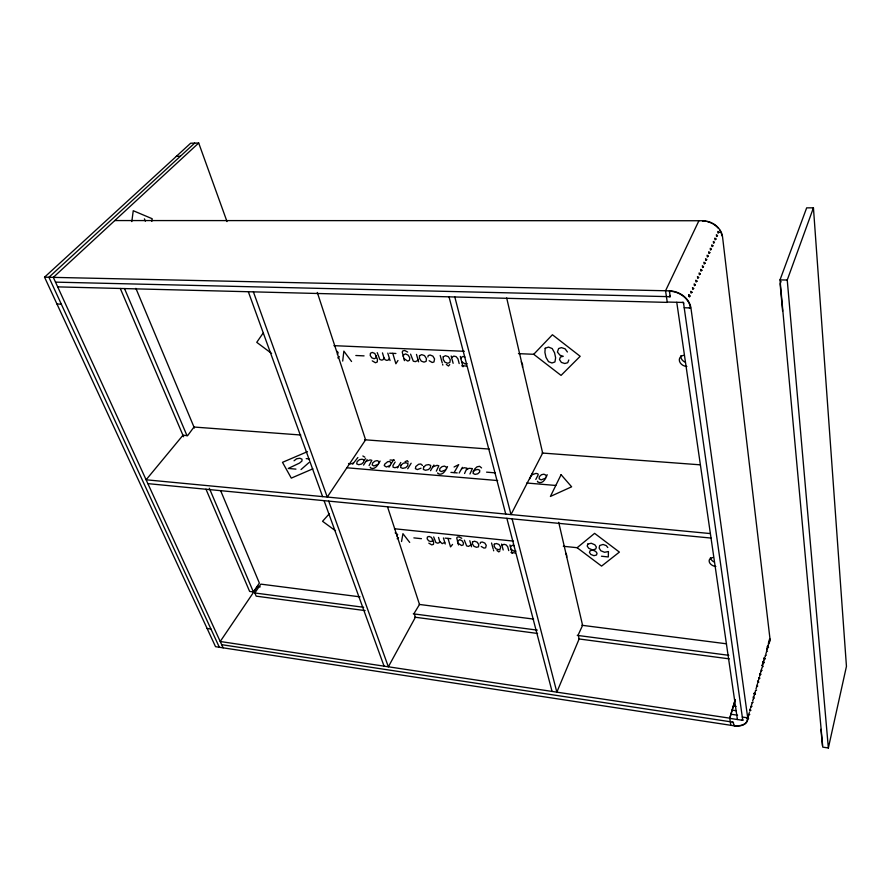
<?xml version="1.0" encoding="UTF-8"?>
<svg xmlns="http://www.w3.org/2000/svg" width="891" height="891" viewBox="0 0 891 891"><rect width="100%" height="100%" fill="white"/><g stroke="black" fill="none" stroke-linecap="round" stroke-linejoin="round"><path stroke-width="1.34" d="M522.505 367.37L522.56 364.564L521.224 361.857M566.598 557.432L566.709 555.193L565.562 552.966M473.277 471.584L473.121 473.444L475.059 474.391L477.71 473.834L479.648 472.107L479.692 470.248L477.832 469.446L475.181 470.058L473.277 471.584L474.814 468.878L477.041 466.817L479.592 466.305L481.574 467.931M342.701 361.078L343.859 351.143L351.555 361.501M131.812 221.581L133.249 210.71L152.161 218.718L151.815 221.38M464.556 473.511L466.984 468.154L464.122 467.73L461.527 468.878M376.37 355.821L376.047 357.837L374.22 358.75L371.848 357.859L370.233 355.531L370.411 353.281L372.271 352.424L374.844 353.482L377.439 359.296L377.283 361.98L375.456 362.76L372.238 360.844M401.54 541.539L402.944 533.676L409.704 542.419M364.029 460.023L363.595 462.184L361.612 464.033L358.683 464.701L356.712 463.877L357.124 461.649L359.507 459.656L362.136 459.199L364.029 460.023L365.644 458.665M828.363 747.983L846.45 666.357L813.438 207.837L806.667 207.859L780.015 279.897L822.772 747.126L828.363 747.983L787.243 280.03L813.438 207.837M427.88 357.024L428.215 355.554L430.13 355.019L432.87 356.11L434.552 358.895L433.973 361.98L432.168 362.481L429.139 360.677M432.792 539.389L432.436 540.982L430.721 541.594L428.571 540.748L427.145 538.788L427.379 537.006L429.128 536.438L431.467 537.429L433.672 542.229L433.438 544.368L431.734 544.88L428.827 543.142M762.25 665.054L763.364 661.1M766.706 649.227L767.819 645.273M768.554 642.634L769.668 638.68L769.724 639.326A14.779 9.534 18.4 0 1 768.343 643.447M460.881 358.683L461.237 357.447L463.03 356.5L464.957 357.046M730.82 725.296L729.74 718.168L735.22 699.513M735.186 699.925L729.774 718.369L742.782 720.329L742.682 719.605M480.182 543.488L480.539 542.329L482.309 542.029L484.793 543.053L486.252 545.37L485.628 547.798L483.969 548.088L481.229 546.473M339.259 356.567L337.823 357.97M781.073 281.378L780.126 283.951L782.621 311.148M510.42 546.807L512.459 545.192L514.207 545.749M403.155 356.3L403.712 354.83L405.472 353.905L408.145 355.119L409.76 357.792L409.448 360.298L407.744 361.1L403.779 358.438M568.826 359.986L567.712 362.715L564.771 363.517L561.386 362.425L559.492 359.574L560.406 357.024L563.257 356.289L560.027 355.231L557.398 352.068L558.624 348.548L561.441 347.624L565.072 348.815L567.422 352.001M417.946 359.485L417.456 360.632L415.384 361.646L413.301 361.2L410.584 354.139M398.511 537.73L397.13 538.754M763.732 662.626L763.219 662.124M382.462 352.881L383.988 357.904L383.141 359.674L381.771 360.131L379.844 359.507L377.216 352.647M698.912 220.745L665.544 290.767L667.281 302.383L57.681 286.88M457.462 541.405L459.667 539.645L462.084 540.759L463.487 542.998L463.131 544.969L461.538 545.504L457.974 543.154M547.197 474.703C545.815 478.623 542.753 484.771 537.629 481.931L537.462 481.229M535.814 479.447L538.22 474.725L537.919 473.834L535.992 473.388L531.682 474.936M529.633 478.935L532.651 473.065M470.971 544.835L468.555 546.406L466.65 545.927L464.356 540.135M469.947 473.967L472.408 468.599L469.022 468.31L466.773 469.613M459.121 473.065L462.418 467.33M454.076 472.642L458.72 464.623L454.076 466.995M447.516 466.583C445.778 470.147 442.771 476.24 437.826 473.544L437.726 472.865M436.334 471.161L438.829 465.759L437.047 465.336L432.837 466.839M430.531 470.682L433.917 465.035M438.517 537.418L439.764 541.516L438.918 542.875L437.648 543.154L435.877 542.541L433.683 536.917M407.71 468.777L411.152 463.231M397.397 467.92L400.805 462.485M395.17 462.028L392.942 465.559L393.098 467.218L394.947 467.719L398.143 466.739M388.944 467.207L393.8 459.567M380.123 461.093C378.174 464.411 375.189 470.47 370.355 467.875L370.311 467.218M369.086 465.57L371.825 460.313L370.144 459.901L366.001 461.36M363.539 465.102L367.148 459.611M352.68 464.2L357.859 457.517M365.143 610.602L256.185 596.157L254.837 592.983L260.818 584.128L360.02 596.847M205.966 489.17L249.636 591.435L253.378 591.925L259.37 583.082L220.712 490.83M257.878 585.91L220.222 641.498L729.74 718.168M263.034 333.223L256.753 342.333L271.599 353.449M758.263 682.127L758.241 681.849M683.631 303.642L683.464 302.461L682.105 302.428M389.423 358.538L388.12 360.12L386.75 360.365L385.124 359.752L383.988 357.904M449.721 364.586L448.474 366.034L446.335 364.419M397.976 360.487L395.882 363.751L392.775 353.348M329.358 513.717L322.553 521.291L335.528 530.813M533.72 354.295L552.409 334.749L580.175 356.3L561.052 375.401L533.72 354.295L518.462 353.638M301.035 469.568L308.932 462.596M760.246 673.93L759.678 673.852M444.754 542.352L442.226 543.644L439.764 541.516M227.016 221.581L198.693 143.017L53.326 277.368L223.129 647.835M194.661 143.117L48.927 277.279L219.331 647.256M747.527 719.182L748.618 718.558L747.705 717.868A15.949 9.645 19.5 0 1 733.85 725.753L215.533 646.677L44.55 277.179L190.652 143.228L198.693 143.017M500.018 550.827L498.837 551.908L496.922 550.493M452.561 544.434L450.534 546.907L448.006 538.42M733.438 722.924L732.246 722.033M577.145 547.709L594.609 533.353L619.39 552.097L601.57 566.108L577.145 547.709L563.301 546.272M294.052 460.792L296.603 458.787L299.877 458.252L301.993 459.188L301.949 461.037L299.521 463.075L288.272 468.454L295.946 469.123M337.388 354.44L338.157 352.58L337.154 351.332M421.031 468.209L417.322 469.579L415.395 468.655L415.785 466.528L418.625 464.278L420.786 463.977L422.479 465.447M390.013 465.514L386.393 467.007L384.277 465.648L384.667 464.2L387.63 461.738L389.679 461.449L391.427 463.298M451.592 357.569L453.797 356.088L456.114 356.634L457.918 358.806L459.188 363.595M545.459 478.166L541.193 479.904L539.155 478.823L539.322 476.663L541.45 474.725L543.889 474.19L545.804 475.092L546.317 476.451M445.556 469.913L441.379 471.584L439.553 470.559L439.909 468.477L442.092 466.617L444.442 466.093L446.168 466.962L446.525 468.265M378.029 464.334L373.908 465.971L372.215 464.968L372.683 462.941L374.899 461.137L377.194 460.625L378.798 461.46L379.065 462.73M766.472 651.778L767.53 651.121M765.414 655.564L766.472 654.918M764.344 659.385L765.402 658.727L764.144 657.781M763.264 663.216L764.322 662.57L763.064 661.612M762.173 667.069L763.242 666.423L761.972 665.466M761.092 670.945L762.15 670.299M759.99 674.843L761.059 674.197M758.887 678.764L759.967 678.118M757.784 682.706L758.854 682.06L757.573 681.103M756.671 686.671L757.74 686.025M755.546 690.648L756.626 690.013M754.421 694.657L755.501 694.022L754.209 693.053M753.285 698.689L754.376 698.054L753.073 697.085M752.149 702.743L753.229 702.108M396.851 535.914L397.631 534.477L395.17 532.863M751.002 706.819L752.093 706.184M749.854 710.918L750.935 710.283L749.632 709.303M759.377 678.151L759.076 677.706M748.696 715.039L749.788 714.415M754.911 694.044L754.599 693.599M501.945 545.348L504.005 544.301L506.11 544.88L507.703 546.718L508.739 550.616M405.049 461.705L407.31 460.692L408.234 461.961M312.875 468.822L291.29 478.122L282.492 462.329L307.462 451.659M353.46 463.03L350.297 463.999L348.526 463.509M467.051 363.561L465.269 364.051L461.672 361.701M763.955 658.85L764.088 658.538A14.935 9.523 18.6 0 0 764.456 658.048M515.945 551.061L514.307 551.34L511.066 549.257M176.34 156.359L180.394 156.259M114.794 220.556L702.52 220.745A18.377 15.47 21.6 0 1 722.545 236.85L769.969 638.713A15.08 9.723 18.4 0 1 768.61 643.58M780.015 279.897L787.243 280.03M44.55 277.179L669.364 290.845A19.691 15.793 23 0 1 690.926 307.941L747.716 717.845M688.988 296.48C690.425 297.015 687.963 294.876 689.489 295.767M55.509 282.135L670.232 296.681L670.054 295.511M667.236 302.049L683.464 302.461L742.782 720.329L741.691 720.162M684.21 307.763L690.547 307.93L690.358 306.872A19.301 15.481 23 0 0 670.645 291.246L669.408 291.179L670.232 296.681L668.874 296.647M702.553 221.068L703.712 221.102A18.009 15.158 21.6 0 1 706.04 221.369M56.968 304.009L61.312 304.154M333.936 345.663L464.345 351.299M389.668 353.204L395.894 353.482M355.832 355.498L364.063 355.877M461.694 365.8L466.349 366.023M300.779 435.008L193.982 427.034L187.645 435.621L182.956 435.254L146.113 479.792L710.383 533.575M364.575 439.764L489.404 449.086M542.107 453.018L700.215 464.824M390.069 459.99L394.357 460.335M486.575 472.152L495.262 472.865M306.203 458.631L308.965 458.854M450.946 472.386L457.228 472.909M346.788 467.775L497.668 480.55M526.737 483.011L555.806 485.461M147.873 483.635L711.04 538.064M394.457 528.753L513.472 541.104M445.144 538.119L450.868 538.721M601.458 556.229L608.286 556.953L608.43 551.54L604.51 552.286L600.801 550.749L599.142 548.065L599.688 545.504L603.073 544.457L606.259 545.615L607.796 547.531M413.858 537.886L421.443 538.687M510.977 552.509L515.232 552.977M419.26 604.432L533.62 619.089M581.845 625.27L726.51 643.803M257.488 586.523L260.25 586.879M764.378 658.906L764.79 658.482M742.314 717.043L747.404 717.801L747.46 718.458A15.626 9.445 19.5 0 1 734.797 725.686L733.828 725.552L733.326 722.2L221.681 644.672M254.837 592.983L363.684 607.294M413.29 613.821L537.295 630.126M577.257 635.383L728.816 655.319M414.805 617.185L537.563 633.456M578.938 638.947L729.284 658.872M754.243 693.443L754.855 693.632M207.113 628.478L210.933 629.035M733.404 706.017L736.033 706.407M732.202 710.116L736.155 710.695M730.988 714.226L737.592 715.217M734.797 725.686L733.727 724.906M746.413 717.656L747.46 718.458M362.849 455.98L364.898 457.206M767.34 646.398L768.599 647.345L767.541 648.002A14.857 9.523 18.5 0 1 766.594 650.441M688.62 294.676L690.313 296.012L689.378 296.903L689.133 295.077M461.761 538.298L459.088 536.883L457.339 537.061L456.738 537.952L458.497 544.947M407.688 352.056L404.726 350.508L402.832 350.876L402.231 352.034L404.425 360.655M763.142 661.813L763.297 662.158A15.024 9.511 18.7 0 1 762.295 665.744M768.51 642.745L768.666 643.079A14.824 9.523 18.5 0 1 768.432 644.961M754.309 693.521L754.399 693.788A15.359 9.478 19.1 0 1 754.187 695.659M764.289 658.037L764.389 658.293A14.98 9.511 18.7 0 1 763.955 660.777M120.285 288.461L183.591 436.757M124.506 288.561L187.043 435.766M209.329 488.246L253.378 591.925M135.889 288.361L194.405 428.036M144.409 218.852L145.344 221.191M248.333 291.725L322.609 496.621M324.079 500.664L384.066 666.156M253.389 291.858L327.253 497.055L365.588 439.842L317.296 292.437M328.712 501.121L388.353 666.802L415.406 617.263L414.115 613.387L419.505 604.466L387.596 507.035M387.797 353.126L390.035 360.543M443.417 537.941L445.244 543.989M416.487 354.406L418.625 361.857M469.791 540.703L471.528 546.773M440.199 355.476L442.237 362.915M442.638 364.386L442.838 365.087M491.542 542.998L493.202 549.045M493.525 550.237L493.681 550.816M451.169 355.966L453.14 363.316M501.588 544.056L503.192 550.014M460.279 356.389L463.019 366.791M509.93 544.936L512.158 553.378M449.031 296.837L505.743 514.074M506.856 518.328L552.052 691.427M454.822 296.981L511 514.575L542.652 453.062L506.689 297.95M512.102 518.84L556.842 692.151L579.128 638.97L578.181 634.938L582.591 625.359L558.713 522.338M749.788 710.049L749.799 710.138A15.537 9.456 19.4 0 1 749.799 710.784M758.887 677.706L758.898 677.795A15.192 9.5 18.9 0 1 758.675 679.677M676.759 302.294L737.414 719.516M820.945 729.328L822.449 745.689M707.198 221.603A18.009 15.158 21.6 0 1 711.675 223.196M712.722 223.741A18.009 15.158 21.6 0 1 718.157 228.107M719.527 229.9A18.009 15.158 21.6 0 1 722.022 235.825M702.932 221.38A1.147 0.98 21.9 0 1 703.712 221.102M669.575 292.248A1.236 0.991 23.3 0 1 670.645 291.246M690.358 306.872A1.236 0.991 21.8 0 1 689.311 307.896M748.629 714.927A15.581 9.456 19.4 0 1 747.961 717.311M686.861 366.479A6.95 5.402 21.5 0 1 679.51 361.3A6.95 5.402 21.5 0 1 683.508 355.353M684.901 362.091A6.928 5.402 21.4 0 1 680.869 355.654M759.009 677.438A15.147 9.5 18.9 0 1 758.631 677.951M760.012 673.852A15.147 9.5 18.9 0 1 759.589 676.325M758.475 680.267A15.192 9.5 18.9 0 1 757.896 681.37M768.231 645.552A14.824 9.523 18.5 0 1 767.663 646.677M750.289 709.047A15.492 9.467 19.3 0 1 749.966 709.581M750.957 706.017A15.492 9.467 19.3 0 1 750.745 707.899M749.387 712.6A15.537 9.456 19.4 0 1 748.808 713.702M753.185 699.112A15.403 9.478 19.2 0 1 752.583 700.872M752.104 702.553A15.448 9.467 19.2 0 1 751.436 704.948M757.562 683.642A15.236 9.489 19 0 1 756.782 685.335M715.852 566.531A6.282 4.266 19.6 0 1 709.303 561.998A6.282 4.266 19.6 0 1 713 557.532M714.003 561.92A6.27 4.266 19.6 0 1 710.428 557.733M766.449 651.922A14.902 9.523 18.6 0 1 765.848 653.693M765.447 655.108A14.935 9.523 18.6 0 1 765.035 656.934M753.986 696.25A15.359 9.478 19.1 0 1 753.396 697.363M763.698 661.345A14.98 9.511 18.7 0 1 763.008 662.403M761.983 667.916A15.069 9.511 18.8 0 1 761.204 669.62M761.103 670.578A15.102 9.511 18.8 0 1 760.424 672.972M756.648 686.382A15.281 9.489 19 0 1 755.98 688.776M754.855 692.786A15.325 9.489 19.1 0 1 754.154 693.844M755.523 690.391A15.325 9.489 19.1 0 1 755.123 692.218M419.494 355.698L419.472 358.26L421.276 361.133L424.005 362.114L426.143 361.356L426.433 358.583L424.517 355.609L421.699 354.64L419.494 355.698M443.239 356.779L443.172 359.351L444.965 362.247L447.728 363.238L449.91 362.481L450.245 359.686L448.351 356.69L445.489 355.709L443.239 356.779M472.508 541.917L472.408 543.956L473.99 546.35L476.473 547.297L478.456 546.829L478.801 544.635L477.142 542.151L474.569 541.216L472.508 541.917M494.293 544.212L494.16 546.261L495.719 548.678L498.225 549.624L500.252 549.157L500.642 546.951L498.982 544.457L496.398 543.51L494.293 544.212M545.192 348.258L544.913 352.402L545.994 357.358L548.511 361.657L551.963 362.993L554.937 361.958L555.628 357.781L554.57 352.814L552.197 348.548L548.5 347.089L545.192 348.258M423.637 467.118L423.348 469.412L425.464 470.259L428.46 469.579L430.398 467.675L430.698 465.458L428.671 464.612L425.976 465.08L423.637 467.118M400.983 465.258L400.649 467.519L402.721 468.365L405.695 467.686L407.644 465.804L407.989 463.61L406.006 462.774L403.333 463.231L400.983 465.258M587.793 544.078L587.202 546.072L588.706 548.266L595.711 551.418L597.048 553.266L596.491 555.037L593.896 555.672L590.844 554.436L589.441 552.465L590.065 550.827L595.745 548.99L596.369 547.007L594.854 544.802L591.223 543.243L587.793 544.078M561.085 474.68L550.415 496.443L571.632 486.809L561.085 474.68M719.004 232.317L718.101 233.197L717.89 231.426L719.004 232.317M717.5 235.647L716.598 236.527L716.386 234.756L717.5 235.647M715.985 239.011L715.094 239.891L714.872 238.109L715.985 239.011M714.459 242.385L713.568 243.265L713.346 241.494L714.459 242.385M712.934 245.793L712.032 246.673L711.809 244.891L712.934 245.793M711.386 249.213L710.483 250.104L710.261 248.311L711.386 249.213M709.837 252.665L708.935 253.545L708.701 251.763L709.837 252.665M708.267 256.14L707.365 257.02L707.131 255.227L708.267 256.14M706.697 259.637L705.783 260.517L705.561 258.724L706.697 259.637M705.104 263.157L704.202 264.048L703.968 262.244L705.104 263.157M703.511 266.71L702.598 267.59L702.364 265.785L703.511 266.71M701.896 270.285L700.983 271.165L700.749 269.36L701.896 270.285M700.281 273.882L699.368 274.762L699.123 272.958L700.281 273.882M698.644 277.502L697.731 278.393L697.486 276.578L698.644 277.502M697.007 281.155L696.083 282.035L695.838 280.219L697.007 281.155M695.348 284.83L694.423 285.71L694.178 283.895L695.348 284.83M693.677 288.528L692.753 289.419L692.507 287.593L693.677 288.528M692.006 292.259L691.071 293.139L690.826 291.324L692.006 292.259"/></g></svg>
